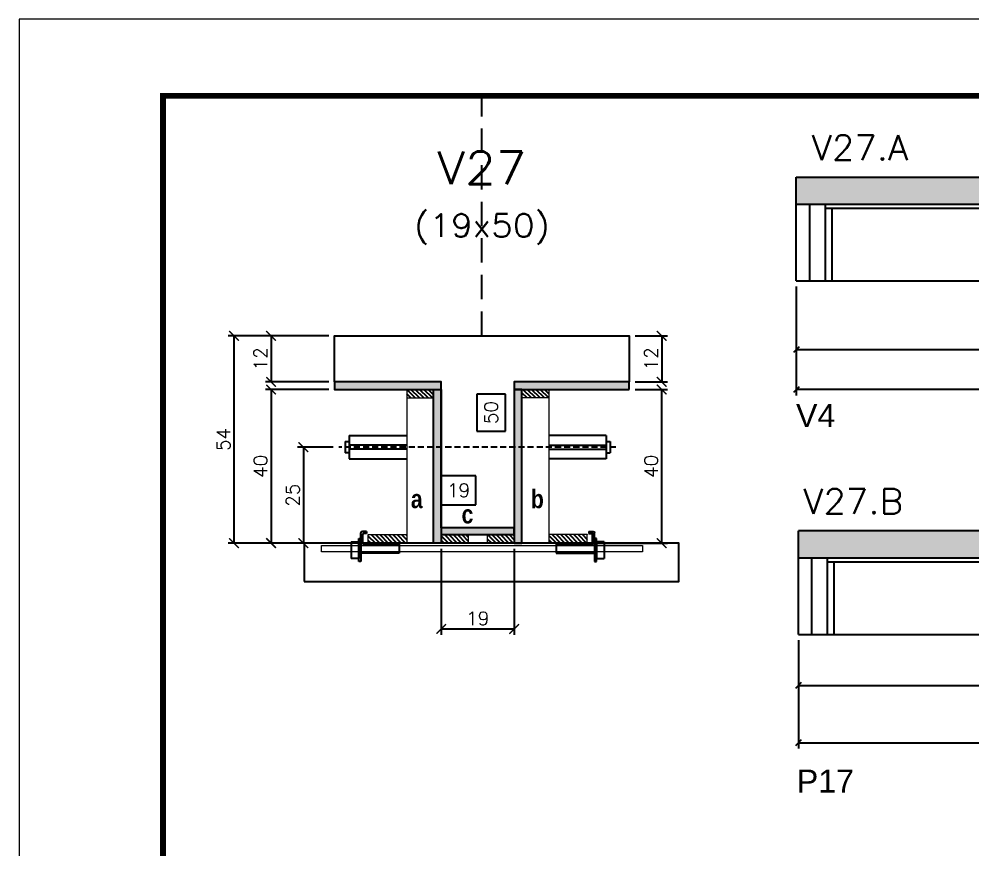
# Model space of a CAD drawing. Header units: millimetres. Extents: x 2921 to 9246, y 316 to 11751.
# Drawn here: x 2921.1 to 3418.1, y 4378.8 to 4811.6 of the extents above; entities that cross this region are included whole.
import ezdxf
from ezdxf.enums import TextEntityAlignment as Align

# ---------------------------------------------------------------- set-up
doc = ezdxf.new("R2010")
doc.units = ezdxf.units.MM
doc.linetypes.add('DASHED', pattern=[0.75, 0.5, -0.25])
doc.linetypes.add('HIDDEN', pattern=[9.525, 6.35, -3.175])
for name, color, linetype in [('1', 3, 'Continuous'), ('5', 5, 'Continuous'), ('barrote', 251, 'Continuous'), ('COTA', 241, 'Continuous'), ('Cota Seção (2x)', 4, 'Continuous'), ('detalhes', 4, 'Continuous'), ('Hachura', 253, 'Continuous'), ('Painéis', 200, 'Continuous'), ('presilha', 1, 'Continuous'), ('SARR_2.2x7', 40, 'Continuous'), ('SARR_3.5x7', 81, 'Continuous'), ('TENSOR', 3, 'Continuous'), ('Texto de Titulo', 7, 'Continuous'), ('Texto Qtd Sarr', 242, 'Continuous')]:
    doc.layers.add(name, color=color, linetype=linetype)
for name, color, linetype, lineweight in [('CONCRETO', 251, 'Continuous', 25), ('Folhas', 255, 'Continuous', 9), ('Madeira', 126, 'Continuous', 18), ('SARRAFO DE PRESSAO', 251, 'DASHED', 9), ('SCO-___-LAJ', 2, 'Continuous', 0), ('Texto Seção', 7, 'Continuous', 15)]:
    doc.layers.add(name, color=color, linetype=linetype, lineweight=lineweight)
doc.styles.add('COTA TECNICA', font='techl___.ttf', dxfattribs={"height": 10})
doc.styles.add('REGUA-120', font='ROMANS.shx', dxfattribs={"height": 15})
doc.styles.add('Romans', font='romans.shx')
doc.styles.get("Standard").update_dxf_attribs({"font": 'arial.ttf'})
doc.styles.add('TECNICA', font='techb___.ttf', dxfattribs={"height": 10})
doc.dimstyles.new('Cota Seção (2x)', dxfattribs={"dimtxt": 7, "dimasz": 5, "dimexe": 3, "dimexo": 3, "dimgap": 2, "dimtad": 3, "dimdec": 1, "dimlfac": 0.5, "dimzin": 12, "dimdsep": 46, "dimtxsty": 'Romans', "dimblk": 'ARCHTICK', "dimcen": 0, "dimclrd": 4, "dimclre": 4, "dimclrt": 1, "dimadec": 1, "dimazin": 3, "dimtfac": 1, "dimtdec": 1, "dimtmove": 0, "dimatfit": 3, "dimldrblk": 'OBLIQUE', "dimfxl": 1, "dimtolj": 1, "dimtzin": 12, "dimarcsym": 0})
doc.dimstyles.new('Cota Seção interna', dxfattribs={"dimtxt": 7, "dimasz": 6, "dimexe": 0.18, "dimexo": 2, "dimgap": -4, "dimtad": 3, "dimdec": 1, "dimlfac": 0.5, "dimzin": 12, "dimdsep": 46, "dimtxsty": 'Romans', "dimblk": 'ARCHTICK', "dimcen": 0.09, "dimse1": 1, "dimse2": 1, "dimsd1": 1, "dimsd2": 1, "dimclrd": 180, "dimclre": 5, "dimclrt": 1, "dimadec": 0, "dimazin": 3, "dimtfac": 1, "dimtdec": 1, "dimtofl": 0, "dimtmove": 0, "dimatfit": 3, "dimldrblk": 'ARCHTICK', "dimfxl": 1, "dimtolj": 1, "dimtzin": 0, "dimarcsym": 0})
doc.dimstyles.new('PAINEL', dxfattribs={"dimtxt": 10, "dimasz": 3, "dimexe": 3, "dimexo": 3, "dimgap": 3, "dimtad": 1, "dimdec": 1, "dimzin": 12, "dimdsep": 46, "dimtxsty": 'COTA TECNICA', "dimblk1": 'OBLIQUE', "dimblk2": 'OBLIQUE', "dimsah": 1, "dimcen": 0.9, "dimclrd": 4, "dimclre": 4, "dimclrt": 240, "dimadec": 1, "dimazin": 3, "dimtfac": 1, "dimtdec": 1, "dimtmove": 0, "dimatfit": 3, "dimfxl": 1, "dimtolj": 1, "dimtzin": 12, "dimarcsym": 0})
pattern_1 = [(315, (26097.7316, -3690.9941), (1.12253202, 1.12253202), [])]

# ---------------------------------------------------------------- blocks, each defined once
blk = doc.blocks.new('9999999999')
at = {"layer": 'Folhas'}
blk.add_lwpolyline([(98138.98, 34190.21), (99623.98, 34190.21), (99623.98, 35240.21), (98138.98, 35240.21)], close=True, dxfattribs=at)
at = {"layer": 'Folhas', "color": 30, "const_width": 3}
blk.add_lwpolyline([(98213.98, 34230.21), (99583.98, 34230.21), (99583.98, 35200.21), (98213.98, 35200.21)], close=True, dxfattribs=at)
blk = doc.blocks.new('_Oblique')
at = {"layer": '1', "color": 0, "lineweight": -2}
blk.add_line((-0.5, -0.5), (0.5, 0.5), dxfattribs=at)
blk = doc.blocks.new('*D223')
at = {"layer": 'COTA', "color": 4, "linetype": 'ByBlock', "lineweight": -2, "transparency": 16777216}
for p, q in [((3326.1, 4672.3), (3326.1, 4636.46)), ((3570.1, 4672.3), (3570.1, 4636.46)), ((3326.1, 4639.46), (3570.1, 4639.46))]:
    blk.add_line(p, q, dxfattribs=at)
at = {"layer": 'Defpoints', "color": 0, "linetype": 'ByBlock', "transparency": 16777216}
for p in [(3326.1, 4675.3), (3570.1, 4675.3), (3570.1, 4639.46)]:
    blk.add_point(p, dxfattribs=at)
at = {"layer": 'COTA', "color": 4, "linetype": 'ByBlock', "lineweight": -2, "transparency": 16777216, "xscale": 3, "yscale": 3, "zscale": 3, "rotation": 180}
blk.add_blockref('_Oblique', (3326.1, 4639.46), dxfattribs=at)
at = {"layer": 'COTA', "color": 4, "linetype": 'ByBlock', "lineweight": -2, "transparency": 16777216, "xscale": 3, "yscale": 3, "zscale": 3}
blk.add_blockref('_Oblique', (3570.1, 4639.46), dxfattribs=at)
at = {"layer": 'COTA', "color": 240, "linetype": 'ByBlock', "transparency": 16777216, "insert": (3448.1, 4647.53), "char_height": 10, "width": 165.5951, "attachment_point": 5, "style": 'COTA TECNICA'}
blk.add_mtext('\\A1;244 ', dxfattribs=at)
blk = doc.blocks.new('*D225')
at = {"layer": 'Defpoints', "color": 0, "transparency": 16777216}
for p in [(3694.1, 4675.3), (3326.1, 4646.34), (3326.1, 4618.61)]:
    blk.add_point(p, dxfattribs=at)
at = {"layer": 'Painéis', "color": 4, "lineweight": -2, "transparency": 16777216}
for p, q in [((3694.1, 4672.3), (3694.1, 4615.61)), ((3326.1, 4643.34), (3326.1, 4615.61)), ((3694.1, 4618.61), (3326.1, 4618.61))]:
    blk.add_line(p, q, dxfattribs=at)
at = {"layer": 'Painéis', "color": 4, "lineweight": -2, "transparency": 16777216, "xscale": 3, "yscale": 3, "zscale": 3, "rotation": 180}
blk.add_blockref('_Oblique', (3326.1, 4618.61), dxfattribs=at)
at = {"layer": 'Painéis', "color": 4, "lineweight": -2, "transparency": 16777216, "xscale": 3, "yscale": 3, "zscale": 3}
blk.add_blockref('_Oblique', (3694.1, 4618.61), dxfattribs=at)
at = {"layer": 'Painéis', "color": 240, "lineweight": 5, "transparency": 16777216, "insert": (3510.1, 4626.85), "char_height": 10, "attachment_point": 5, "style": 'COTA TECNICA'}
blk.add_mtext('\\A1;368', dxfattribs=at)
blk = doc.blocks.new('titulo1')
at = {"layer": 'Defpoints', "color": 252, "linetype": 'HIDDEN', "ltscale": 2}
blk.add_line((0, 0), (0, 125), dxfattribs=at)
at = {"layer": 'Defpoints', "style": 'Romans', "oblique": 15}
blk.add_attdef('FOLHA', text='', height=10, dxfattribs=at).set_placement((0, 15.58), align=Align.MIDDLE_CENTER)
at = {"layer": 'Texto Qtd Sarr', "color": 3, "style": 'Romans', "oblique": 15}
for tag, height, p in [('TITULO', 17, (0, 71.45)), ('SEÇÃO', 12, (0, 41.55))]:
    blk.add_attdef(tag, text='', height=height, dxfattribs=at).set_placement(p, align=Align.MIDDLE_CENTER)
blk = doc.blocks.new('_ArchTick')
at = {"color": 0, "linetype": 'ByBlock', "const_width": 0.15}
blk.add_lwpolyline([(-0.5, -0.5), (0.5, 0.5)], dxfattribs=at)
blk = doc.blocks.new('*D236')
at = {"layer": 'COTA', "color": 4, "lineweight": -2, "transparency": 16777216}
for p, q in [((3242.11, 4646.65), (3258.98, 4646.65)), ((3255.98, 4646.65), (3255.98, 4622.65)), ((3242.11, 4622.65), (3258.98, 4622.65))]:
    blk.add_line(p, q, dxfattribs=at)
at = {"layer": 'Defpoints', "color": 0, "transparency": 16777216}
for p in [(3239.11, 4646.65), (3239.11, 4622.65), (3255.98, 4622.65)]:
    blk.add_point(p, dxfattribs=at)
at = {"layer": 'COTA', "color": 4, "lineweight": -2, "transparency": 16777216, "xscale": 5, "yscale": 5, "zscale": 5}
for p, rotation in [((3255.98, 4646.65), 90), ((3255.98, 4622.65), 270)]:
    blk.add_blockref('_ArchTick', p, dxfattribs=dict(at, rotation=rotation))
at = {"layer": 'COTA', "color": 1, "transparency": 16777216, "insert": (3250.48, 4634.65), "char_height": 7, "attachment_point": 5, "rotation": 90, "style": 'Romans'}
blk.add_mtext('\\A1;12', dxfattribs=at)
blk = doc.blocks.new('*D237')
at = {"layer": 'COTA', "color": 4, "lineweight": -2, "transparency": 16777216}
for p, q in [((3082.51, 4646.65), (3030.13, 4646.65)), ((3033.13, 4538.65), (3033.13, 4646.65)), ((3104.51, 4538.65), (3030.13, 4538.65))]:
    blk.add_line(p, q, dxfattribs=at)
at = {"layer": 'Defpoints', "color": 0, "transparency": 16777216}
for p in [(3033.13, 4646.65), (3085.51, 4646.65), (3107.51, 4538.65)]:
    blk.add_point(p, dxfattribs=at)
at = {"layer": 'COTA', "color": 4, "lineweight": -2, "transparency": 16777216, "xscale": 5, "yscale": 5, "zscale": 5}
for p, rotation in [((3033.13, 4646.65), 90), ((3033.13, 4538.65), 270)]:
    blk.add_blockref('_ArchTick', p, dxfattribs=dict(at, rotation=rotation))
at = {"layer": 'COTA', "color": 1, "transparency": 16777216, "insert": (3027.63, 4592.65), "char_height": 7, "attachment_point": 5, "rotation": 90, "style": 'Romans'}
blk.add_mtext('\\A1;54', dxfattribs=at)
blk = doc.blocks.new('*D238')
at = {"layer": 'COTA', "color": 4, "lineweight": -2, "transparency": 16777216}
for p, q in [((3242.11, 4618.65), (3258.98, 4618.65)), ((3255.98, 4538.65), (3255.98, 4618.65)), ((3215.71, 4538.65), (3258.98, 4538.65))]:
    blk.add_line(p, q, dxfattribs=at)
at = {"layer": 'Defpoints', "color": 0, "transparency": 16777216}
for p in [(3239.11, 4618.65), (3255.98, 4618.65), (3212.71, 4538.65)]:
    blk.add_point(p, dxfattribs=at)
at = {"layer": 'COTA', "color": 4, "lineweight": -2, "transparency": 16777216, "xscale": 5, "yscale": 5, "zscale": 5}
for p, rotation in [((3255.98, 4618.65), 90), ((3255.98, 4538.65), 270)]:
    blk.add_blockref('_ArchTick', p, dxfattribs=dict(at, rotation=rotation))
at = {"layer": 'COTA', "color": 1, "transparency": 16777216, "insert": (3250.48, 4578.65), "char_height": 7, "attachment_point": 5, "rotation": 90, "style": 'Romans'}
blk.add_mtext('\\A1;40', dxfattribs=at)
blk = doc.blocks.new('*D239')
at = {"layer": 'Cota Seção (2x)', "color": 180, "lineweight": -2, "transparency": 16777216}
for p, q in [((3174.61, 4616.32), (3159.61, 4616.32)), ((3159.61, 4616.32), (3159.61, 4596.98)), ((3174.61, 4596.98), (3174.61, 4616.32)), ((3159.61, 4596.98), (3174.61, 4596.98))]:
    blk.add_line(p, q, dxfattribs=at)
at = {"layer": 'Defpoints', "color": 0, "transparency": 16777216}
for p in [(3178.61, 4646.65), (3190.11, 4646.65), (3190.11, 4546.65)]:
    blk.add_point(p, dxfattribs=at)
at = {"layer": 'Cota Seção (2x)', "color": 1, "transparency": 16777216, "insert": (3167.11, 4606.65), "char_height": 7, "attachment_point": 5, "rotation": 90, "style": 'Romans'}
blk.add_mtext('\\A1;50', dxfattribs=at)
blk = doc.blocks.new('*D240')
at = {"layer": 'COTA', "color": 4, "lineweight": -2, "transparency": 16777216}
for p, q in [((3082.51, 4646.65), (3049.45, 4646.65)), ((3052.45, 4646.65), (3052.45, 4622.65)), ((3082.51, 4622.65), (3049.45, 4622.65))]:
    blk.add_line(p, q, dxfattribs=at)
at = {"layer": 'Defpoints', "color": 0, "transparency": 16777216}
for p in [(3085.51, 4646.65), (3052.45, 4622.65), (3085.51, 4622.65)]:
    blk.add_point(p, dxfattribs=at)
at = {"layer": 'COTA', "color": 4, "lineweight": -2, "transparency": 16777216, "xscale": 5, "yscale": 5, "zscale": 5}
for p, rotation in [((3052.45, 4646.65), 90), ((3052.45, 4622.65), 270)]:
    blk.add_blockref('_ArchTick', p, dxfattribs=dict(at, rotation=rotation))
at = {"layer": 'COTA', "color": 1, "transparency": 16777216, "insert": (3046.95, 4634.65), "char_height": 7, "attachment_point": 5, "rotation": 90, "style": 'Romans'}
blk.add_mtext('\\A1;12', dxfattribs=at)
blk = doc.blocks.new('*D241')
at = {"layer": 'COTA', "color": 4, "lineweight": -2, "transparency": 16777216}
for p, q in [((3082.51, 4618.65), (3049.45, 4618.65)), ((3052.45, 4618.65), (3052.45, 4538.65)), ((3104.51, 4538.65), (3049.45, 4538.65))]:
    blk.add_line(p, q, dxfattribs=at)
at = {"layer": 'Defpoints', "color": 0, "transparency": 16777216}
for p in [(3085.51, 4618.65), (3052.45, 4538.65), (3107.51, 4538.65)]:
    blk.add_point(p, dxfattribs=at)
at = {"layer": 'COTA', "color": 4, "lineweight": -2, "transparency": 16777216, "xscale": 5, "yscale": 5, "zscale": 5}
for p, rotation in [((3052.45, 4618.65), 90), ((3052.45, 4538.65), 270)]:
    blk.add_blockref('_ArchTick', p, dxfattribs=dict(at, rotation=rotation))
at = {"layer": 'COTA', "color": 1, "transparency": 16777216, "insert": (3046.95, 4578.65), "char_height": 7, "attachment_point": 5, "rotation": 90, "style": 'Romans'}
blk.add_mtext('\\A1;40', dxfattribs=at)
blk = doc.blocks.new('PRESILHA METÁLICA 1')
at = {"layer": 'presilha'}
for p, q in [((6, 15.5), (7.5, 15.5)), ((6, -2.5), (6, 15.5)), ((7.5, 10.64), (7.5, 19.86)), ((7.5, 15.5), (7.5, -2.5)), ((12, 21), (8.64, 21)), ((9, 11.57), (9, 18.93)), ((12, 19.5), (9.57, 19.5)), ((12, 21), (12, 19.5)), ((0, 13), (6, 13)), ((0, 13), (0, 0)), ((6, 13), (6, 0)), ((37.5, 11), (9.57, 11)), ((37.5, 11), (37.5, 4.1)), ((6, 0), (0, 0)), ((37.5, 4.1), (7.5, 4.1)), ((7.5, -2.5), (6, -2.5))]:
    blk.add_line(p, q, dxfattribs=at)
for centre, radius, start, end in [((8.64, 19.86), 1.14, 90, 180), ((9.57, 18.93), 0.57, 90, 180), ((9.57, 11.57), 0.57, 180, 270)]:
    blk.add_arc(centre, radius, start, end, dxfattribs=at)
blk = doc.blocks.new('*D242')
at = {"layer": 'COTA', "color": 4, "lineweight": -2, "transparency": 16777216}
for p, q in [((3141.11, 4535.65), (3141.11, 4490.92)), ((3179.11, 4535.65), (3179.11, 4490.92)), ((3141.11, 4493.92), (3179.11, 4493.92))]:
    blk.add_line(p, q, dxfattribs=at)
at = {"layer": 'Defpoints', "color": 0, "transparency": 16777216}
for p in [(3141.11, 4538.65), (3179.11, 4538.65), (3179.11, 4493.92)]:
    blk.add_point(p, dxfattribs=at)
at = {"layer": 'COTA', "color": 4, "lineweight": -2, "transparency": 16777216, "xscale": 5, "yscale": 5, "zscale": 5, "rotation": 180}
blk.add_blockref('_ArchTick', (3141.11, 4493.92), dxfattribs=at)
at = {"layer": 'COTA', "color": 4, "lineweight": -2, "transparency": 16777216, "xscale": 5, "yscale": 5, "zscale": 5}
blk.add_blockref('_ArchTick', (3179.11, 4493.92), dxfattribs=at)
at = {"layer": 'COTA', "color": 1, "transparency": 16777216, "insert": (3160.11, 4499.42), "char_height": 7, "attachment_point": 5, "style": 'Romans'}
blk.add_mtext('\\A1;19', dxfattribs=at)
blk = doc.blocks.new('*D934')
at = {"layer": 'COTA', "color": 4, "lineweight": -2, "transparency": 16777216}
for p, q in [((3084.81, 4588.62), (3066.25, 4588.62)), ((3069.25, 4588.62), (3069.25, 4538.65)), ((3084.81, 4538.65), (3066.25, 4538.65))]:
    blk.add_line(p, q, dxfattribs=at)
at = {"layer": 'Defpoints', "color": 0, "transparency": 16777216}
for p in [(3087.81, 4588.62), (3069.25, 4538.65), (3087.81, 4538.65)]:
    blk.add_point(p, dxfattribs=at)
at = {"layer": 'COTA', "color": 4, "lineweight": -2, "transparency": 16777216, "xscale": 5, "yscale": 5, "zscale": 5}
for p, rotation in [((3069.25, 4588.62), 90), ((3069.25, 4538.65), 270)]:
    blk.add_blockref('_ArchTick', p, dxfattribs=dict(at, rotation=rotation))
at = {"layer": 'COTA', "color": 1, "transparency": 16777216, "insert": (3063.75, 4563.63), "char_height": 7, "attachment_point": 5, "rotation": 90, "style": 'Romans'}
blk.add_mtext('\\A1;25', dxfattribs=at)
blk = doc.blocks.new('*D243')
at = {"layer": 'Cota Seção (2x)', "color": 180, "lineweight": -2, "transparency": 16777216}
for p, q in [((3159.11, 4573.65), (3141.11, 4573.65)), ((3141.11, 4573.65), (3141.11, 4558.65)), ((3159.11, 4558.65), (3159.11, 4573.65)), ((3141.11, 4558.65), (3159.11, 4558.65))]:
    blk.add_line(p, q, dxfattribs=at)
at = {"layer": 'Defpoints', "color": 0, "transparency": 16777216}
for p in [(3179.11, 4554.65), (3141.11, 4538.65), (3179.11, 4538.65)]:
    blk.add_point(p, dxfattribs=at)
at = {"layer": 'Cota Seção (2x)', "color": 1, "transparency": 16777216, "insert": (3150.11, 4566.15), "char_height": 7, "attachment_point": 5, "style": 'Romans'}
blk.add_mtext('\\A1;19', dxfattribs=at)
blk = doc.blocks.new('*D251')
at = {"layer": 'COTA', "color": 4, "linetype": 'ByBlock', "lineweight": -2, "transparency": 16777216}
for p, q in [((3327.21, 4488.02), (3327.21, 4461.48)), ((3571.21, 4488.02), (3571.21, 4461.48)), ((3327.21, 4464.48), (3571.21, 4464.48))]:
    blk.add_line(p, q, dxfattribs=at)
at = {"layer": 'Defpoints', "color": 0, "linetype": 'ByBlock', "transparency": 16777216}
for p in [(3327.21, 4491.02), (3571.21, 4491.02), (3571.21, 4464.48)]:
    blk.add_point(p, dxfattribs=at)
at = {"layer": 'COTA', "color": 4, "linetype": 'ByBlock', "lineweight": -2, "transparency": 16777216, "xscale": 3, "yscale": 3, "zscale": 3, "rotation": 180}
blk.add_blockref('_Oblique', (3327.21, 4464.48), dxfattribs=at)
at = {"layer": 'COTA', "color": 4, "linetype": 'ByBlock', "lineweight": -2, "transparency": 16777216, "xscale": 3, "yscale": 3, "zscale": 3}
blk.add_blockref('_Oblique', (3571.21, 4464.48), dxfattribs=at)
at = {"layer": 'COTA', "color": 240, "linetype": 'ByBlock', "transparency": 16777216, "insert": (3449.21, 4472.56), "char_height": 10, "attachment_point": 5, "style": 'COTA TECNICA'}
blk.add_mtext('\\A1;244', dxfattribs=at)
blk = doc.blocks.new('*D936')
at = {"layer": 'COTA', "color": 4, "linetype": 'ByBlock', "lineweight": -2, "transparency": 16777216}
for p, q in [((3327.21, 4488.02), (3327.21, 4431.6)), ((3865.21, 4488.02), (3865.21, 4431.6)), ((3327.21, 4434.6), (3865.21, 4434.6))]:
    blk.add_line(p, q, dxfattribs=at)
at = {"layer": 'Defpoints', "color": 0, "linetype": 'ByBlock', "transparency": 16777216}
for p in [(3327.21, 4491.02), (3865.21, 4491.02), (3865.21, 4434.6)]:
    blk.add_point(p, dxfattribs=at)
at = {"layer": 'COTA', "color": 4, "linetype": 'ByBlock', "lineweight": -2, "transparency": 16777216, "xscale": 3, "yscale": 3, "zscale": 3, "rotation": 180}
blk.add_blockref('_Oblique', (3327.21, 4434.6), dxfattribs=at)
at = {"layer": 'COTA', "color": 4, "linetype": 'ByBlock', "lineweight": -2, "transparency": 16777216, "xscale": 3, "yscale": 3, "zscale": 3}
blk.add_blockref('_Oblique', (3865.21, 4434.6), dxfattribs=at)
at = {"layer": 'COTA', "color": 240, "linetype": 'ByBlock', "transparency": 16777216, "insert": (3596.21, 4442.84), "char_height": 10, "attachment_point": 5, "style": 'COTA TECNICA'}
blk.add_mtext('\\A1;538', dxfattribs=at)

msp = doc.modelspace()

# ---------------------------------------------------------------- hatches: boundary and pattern name
at = {"layer": 'COTA', "linetype": 'ByBlock'}
h = msp.add_hatch(dxfattribs=at)
h.set_pattern_fill('AR-CONC', color=256, scale=0.03)
h.set_pattern_definition([(50, (1713.3845, -11826.5248), (5.4655401, -0.4781726), [0.5715, -6.2865]), (355, (1713.3845, -11826.525), (-1.0573026, 5.7317054), [0.4572, -5.0292175]), (100.451445, (1713.84, -11826.5646), (4.4082374, 5.2535326), [0.4857003, -5.3427073]), (46.1842, (1713.3845, -11825.001), (8.1323712, -1.2612698), [0.85725, -9.42975]), (96.63556, (1714.062, -11825.106), (7.122124, 7.4227837), [0.7285507, -8.0140682]), (351.18415, (1713.3845, -11825.001), (7.122124, 7.4227837), [0.685799, -7.543792]), (21, (1714.1465, -11825.3818), (4.5484317, -3.067956), [0.5715, -6.2865]), (326, (1714.1465, -11825.382), (1.8540609, 5.525639), [0.4572, -5.0292]), (71.451445, (1714.5256, -11825.6374), (6.4024926, 2.457683), [0.4857003, -5.3426981]), (37.5, (1713.3845, -11826.5248), (0.0926581, 2.53665117), [0, -4.96824, 0, -5.1054, 0, -5.04825]), (7.5, (1713.3845, -11826.5248), (2.00458988, 3.00541724), [0, -2.91084, 0, -4.85394, 0, -1.92405]), (327.5, (1711.6853, -11826.5248), (4.06771786, -0.17186232), [0, -1.905, 0, -5.9436, 0, -7.8867]), (317.5, (1710.9233, -11826.5248), (4.44387544, 0.7627947), [0, -2.4765, 0, -3.94716, 0, -5.6007])])
h.paths.add_polyline_path([(3694.1, 4729.3), (3694.1, 4715.3), (3326.1, 4715.3), (3326.1, 4729.3)])
h = msp.add_hatch(dxfattribs=at)
h.set_pattern_fill('AR-CONC', color=256, scale=0.03)
h.set_pattern_definition([(50, (-128382.25, -29352.9316), (5.46554007, -0.47817257), [0.5715, -6.2865]), (355, (-128382.25, -29352.9316), (-1.05730264, 5.73170536), [0.4572, -5.02921753]), (100.4514447, (-128381.795, -29352.9714), (4.40823741, 5.25353256), [0.48570026, -5.34270734]), (46.1842, (-128382.25, -29351.4076), (8.13237123, -1.26126984), [0.85725, -9.42975]), (96.6355576, (-128381.5725, -29351.513), (7.122124, 7.42278374), [0.7285507, -8.01406824]), (351.184151, (-128382.25, -29351.408), (7.122124, 7.42278374), [0.685799, -7.54379196]), (21, (-128381.488, -29351.7886), (4.54843174, -3.06795595), [0.5715, -6.2865]), (326, (-128381.488, -29351.7886), (1.85406085, 5.52563898), [0.4572, -5.0292]), (71.451445, (-128381.109, -29352.044), (6.40249258, 2.45768307), [0.48570026, -5.34269813]), (37.5, (-128382.2502, -29352.9316), (0.092658098, 2.536651166), [0, -4.96824, 0, -5.1054, 0, -5.04825]), (7.5, (-128382.2502, -29352.9316), (2.004589875, 3.005417245), [0, -2.91084, 0, -4.85394, 0, -1.92405]), (327.5, (-128383.9495, -29352.9316), (4.067717855, -0.17186232), [0, -1.905, 0, -5.9436, 0, -7.8867]), (317.5, (-128384.7115, -29352.9316), (4.44387544, 0.76279473), [0, -2.4765, 0, -3.94716, 0, -5.6007])])
h.paths.add_polyline_path([(3327.21, 4545.02), (3327.21, 4531.02), (3865.21, 4531.02), (3865.21, 4545.02)])
at = {"layer": 'Hachura'}
h = msp.add_hatch(color=256, dxfattribs=at)
h.dxf.hatch_style = 1
h.paths.add_polyline_path([(3141.11, 4618.65), (3141.11, 4622.65), (3085.51, 4622.65), (3085.51, 4618.65)])
h = msp.add_hatch(color=256, dxfattribs=at)
h.dxf.hatch_style = 1
h.paths.add_polyline_path([(3141.11, 4622.65), (3137.11, 4622.65), (3137.11, 4538.65), (3141.11, 4538.65)])
h = msp.add_hatch(color=256, dxfattribs=at)
h.dxf.hatch_style = 1
h.paths.add_polyline_path([(3183.11, 4622.65), (3179.11, 4622.65), (3179.11, 4538.65), (3183.11, 4538.65)])
h = msp.add_hatch(color=256, dxfattribs=at)
h.dxf.hatch_style = 1
h.paths.add_polyline_path([(3239.11, 4618.65), (3239.11, 4622.65), (3179.11, 4622.65), (3179.11, 4618.65)])
h = msp.add_hatch(dxfattribs=at)
h.set_pattern_fill('ANSI31', color=256, scale=0.5, angle=270, style=0)
h.set_pattern_definition([(315, (26097.7316, -3688.9941), (1.12253202, 1.12253202), [])])
h.paths.add_polyline_path([(3137.11, 4614.25), (3137.11, 4618.65), (3123.11, 4618.65), (3123.11, 4614.25)])
h = msp.add_hatch(dxfattribs=at)
h.set_pattern_fill('ANSI31', color=256, scale=0.5, angle=270, style=0)
h.set_pattern_definition([(315, (26097.7316, -3688.9941), (1.12253202, 1.12253202), [])])
h.paths.add_polyline_path([(3183.11, 4614.25), (3183.11, 4618.65), (3197.11, 4618.65), (3197.11, 4614.25)])
h = msp.add_hatch(dxfattribs=at)
h.set_pattern_fill('ANSI31', color=256, scale=0.5, angle=270, style=0)
h.set_pattern_definition([(315, (26097.7316, -3690.9941), (1.12253202, 1.12253202), [])])
h.paths.add_polyline_path([(3103.11, 4538.65), (3103.11, 4543.05), (3123.11, 4543.05), (3123.11, 4538.65)])
h = msp.add_hatch(color=256, dxfattribs=at)
h.dxf.hatch_style = 1
h.paths.add_polyline_path([(3179.11, 4543.05), (3179.11, 4546.65), (3141.11, 4546.65), (3141.11, 4543.05)])
h = msp.add_hatch(dxfattribs=at)
h.set_pattern_fill('ANSI31', color=256, scale=0.5, angle=270, style=0)
h.set_pattern_definition(pattern_1)
h.paths.add_polyline_path([(3141.11, 4538.65), (3141.11, 4543.05), (3155.11, 4543.05), (3155.11, 4538.65)])
h = msp.add_hatch(dxfattribs=at)
h.set_pattern_fill('ANSI31', color=256, scale=0.5, angle=270, style=0)
h.set_pattern_definition(pattern_1)
h.paths.add_polyline_path([(3179.11, 4538.65), (3179.11, 4543.05), (3165.11, 4543.05), (3165.11, 4538.65)])
h = msp.add_hatch(dxfattribs=at)
h.set_pattern_fill('ANSI31', color=256, scale=0.5, angle=270, style=0)
h.set_pattern_definition(pattern_1)
h.paths.add_polyline_path([(3217.11, 4538.65), (3217.11, 4543.05), (3197.11, 4543.05), (3197.11, 4538.65)])

# ---------------------------------------------------------------- linework, layer by layer
at = {"ltscale": 3}
for p, q in [((3093.11, 4594.62), (3093.11, 4582.62)), ((3093.11, 4594.62), (3123.11, 4594.62)), ((3227.11, 4594.62), (3197.11, 4594.62)), ((3227.11, 4594.62), (3227.11, 4582.62)), ((3091.11, 4591.62), (3091.11, 4585.62)), ((3091.11, 4591.62), (3093.11, 4591.62)), ((3123.11, 4589.62), (3093.11, 4589.62)), ((3123.11, 4587.62), (3093.11, 4587.62)), ((3197.11, 4589.62), (3227.11, 4589.62)), ((3197.11, 4587.62), (3227.11, 4587.62)), ((3227.11, 4591.62), (3229.11, 4591.62)), ((3229.11, 4591.62), (3229.11, 4585.62)), ((3093.11, 4585.62), (3091.11, 4585.62)), ((3093.11, 4582.62), (3123.11, 4582.62)), ((3227.11, 4582.62), (3197.11, 4582.62)), ((3227.11, 4585.62), (3229.11, 4585.62))]:
    msp.add_line(p, q, dxfattribs=at)
at = {"layer": 'barrote'}
msp.add_lwpolyline([(3069.66, 4518.65), (3264.84, 4518.65), (3264.84, 4538.65), (3069.66, 4538.65)], close=True, dxfattribs=at)
at = {"layer": 'CONCRETO'}
msp.add_lwpolyline([(3085.51, 4622.65), (3085.51, 4646.65), (3239.11, 4646.65), (3239.11, 4622.65), (3179.11, 4622.65), (3179.11, 4546.65), (3141.11, 4546.65), (3141.11, 4622.65)], close=True, dxfattribs=at)
at = {"layer": 'COTA', "linetype": 'ByBlock'}
for p, q in [((3326.1, 4729.3), (3694.1, 4729.3)), ((3326.1, 4715.3), (3326.1, 4729.3)), ((3865.21, 4545.02), (3327.21, 4545.02)), ((3327.21, 4531.02), (3327.21, 4545.02))]:
    msp.add_line(p, q, dxfattribs=at)
at = {"layer": 'Madeira'}
for points in [[(3137.11, 4614.25), (3137.11, 4618.65), (3123.11, 4618.65), (3123.11, 4614.25)], [(3137.11, 4618.65), (3123.11, 4618.65), (3123.11, 4538.65), (3137.11, 4538.65)], [(3183.11, 4614.25), (3183.11, 4618.65), (3197.11, 4618.65), (3197.11, 4614.25)], [(3183.11, 4618.65), (3197.11, 4618.65), (3197.11, 4538.65), (3183.11, 4538.65)], [(3103.11, 4538.65), (3103.11, 4543.05), (3123.11, 4543.05), (3123.11, 4538.65)], [(3141.11, 4538.65), (3141.11, 4543.05), (3155.11, 4543.05), (3155.11, 4538.65)], [(3179.11, 4538.65), (3179.11, 4543.05), (3165.11, 4543.05), (3165.11, 4538.65)], [(3217.11, 4538.65), (3217.11, 4543.05), (3197.11, 4543.05), (3197.11, 4538.65)]]:
    msp.add_lwpolyline(points, close=True, dxfattribs=at)
at = {"layer": 'Painéis', "linetype": 'ByBlock'}
for p, q in [((3326.1, 4715.3), (3694.1, 4715.3)), ((3326.1, 4675.3), (3326.1, 4715.3)), ((3326.1, 4675.3), (3694.1, 4675.3)), ((3327.21, 4531.02), (3865.21, 4531.02)), ((3327.21, 4491.02), (3327.21, 4531.02)), ((3327.21, 4491.02), (3865.21, 4491.02))]:
    msp.add_line(p, q, dxfattribs=at)
at = {"layer": 'Painéis'}
for points in [[(3141.11, 4618.65), (3141.11, 4622.65), (3085.51, 4622.65), (3085.51, 4618.65)], [(3239.11, 4618.65), (3239.11, 4622.65), (3179.11, 4622.65), (3179.11, 4618.65)], [(3137.11, 4618.65), (3141.11, 4618.65), (3141.11, 4538.65), (3137.11, 4538.65)], [(3183.11, 4618.65), (3179.11, 4618.65), (3179.11, 4538.65), (3183.11, 4538.65)], [(3179.11, 4543.05), (3179.11, 4546.65), (3141.11, 4546.65), (3141.11, 4543.05)]]:
    msp.add_lwpolyline(points, close=True, dxfattribs=at)
at = {"layer": 'SARR_2.2x7', "linetype": 'Continuous'}
for p, q in [((3333.1, 4675.3), (3333.1, 4715.3)), ((3341.1, 4713.1), (3549.1, 4713.1)), ((3334.21, 4491.02), (3334.21, 4531.02)), ((3342.21, 4528.82), (3571.21, 4528.82))]:
    msp.add_line(p, q, dxfattribs=at)
at = {"layer": 'SARR_3.5x7'}
for p, q in [((3341.1, 4715.3), (3341.1, 4675.3)), ((3344.6, 4713.1), (3344.6, 4675.3)), ((3341.1, 4675.3), (3344.6, 4675.3)), ((3342.21, 4531.02), (3342.21, 4491.02)), ((3345.71, 4528.82), (3345.71, 4491.02)), ((3342.21, 4491.02), (3345.71, 4491.02))]:
    msp.add_line(p, q, dxfattribs=at)
at = {"layer": 'SCO-___-LAJ', "color": 1}
msp.add_lwpolyline([(3078.66, 4537.32), (3245.96, 4537.32), (3245.96, 4534.12), (3078.66, 4534.12)], close=True, dxfattribs=at)
at = {"layer": 'TENSOR', "linetype": 'HIDDEN', "ltscale": 0.5}
msp.add_line((3232.11, 4588.62), (3087.81, 4588.62), dxfattribs=at)

# ---------------------------------------------------------------- block references
at = {"layer": 'presilha', "yscale": 0.6666666666666666, "zscale": 0.6666666666666666}
for p, xscale in [((3094.24, 4530.68), 0.6666666666666666), ((3225.98, 4530.68), -0.6666666666666666)]:
    msp.add_blockref('PRESILHA METÁLICA 1', p, dxfattribs=dict(at, xscale=xscale))
at = {"layer": 'SARRAFO DE PRESSAO', "color": 6, "linetype": 'ByBlock'}
msp.add_blockref('9999999999', (-95217.85, -30428.56), dxfattribs=at)
at = {"layer": 'Texto Seção'}
ref = msp.add_blockref('titulo1', (3162.31, 4646.65), dxfattribs=at)
ref.add_attrib('TITULO', 'V27', dxfattribs={"layer": 'Texto de Titulo', "color": 7, "height": 17, "style": 'Romans', "width": 1.1}).set_placement((3162.31, 4734.15), align=Align.MIDDLE_CENTER)
ref.add_attrib('SEÇÃO', '(19x50)', dxfattribs={"layer": 'Texto de Titulo', "color": 7, "height": 12, "style": 'Romans', "width": 1.1}).set_placement((3162.31, 4704.15), align=Align.MIDDLE_CENTER)

# ---------------------------------------------------------------- texts
at = {"layer": '5', "linetype": 'Continuous'}
for s, p in [('V4', (3325.95, 4599.11)), ('P17', (3326.37, 4408.64))]:
    msp.add_text(s, height=12, rotation=360, dxfattribs=at).set_placement(p)
at = {"layer": 'detalhes', "style": 'TECNICA'}
for s, p in [('a', (3125.28, 4556.85)), ('b', (3187.83, 4556.84)), ('c', (3151.71, 4548.89))]:
    msp.add_text(s, height=9.6, dxfattribs=at).set_placement(p)
at = {"layer": 'Texto Seção', "style": 'REGUA-120', "width": 1.05}
for s, p in [('V27.A', (3334.11, 4738.19)), ('V27.B', (3329.73, 4553.9))]:
    msp.add_text(s, height=13, dxfattribs=at).set_placement(p)

# ---------------------------------------------------------------- dimensions: what is measured, and where the dimension line sits
at = {"layer": 'COTA', "linetype": 'ByBlock'}
dim = msp.add_linear_dim(base=(3570.1, 4639.46), p1=(3326.1, 4675.3), p2=(3570.1, 4675.3), text='<> ', dimstyle='PAINEL', dxfattribs=at)
dim.commit()
dim.dimension.update_dxf_attribs({"geometry": '*D223', "text_midpoint": (3448.1, 4639.46), "dimtype": 160})
at = {"layer": 'COTA'}
for base, p1, p2, picture, middle in [((3033.13, 4646.65), (3107.51, 4538.65), (3085.51, 4646.65), '*D237', (3027.63, 4592.65)), ((3052.45, 4622.65), (3085.51, 4646.65), (3085.51, 4622.65), '*D240', (3046.95, 4634.65)), ((3255.98, 4622.65), (3239.11, 4646.65), (3239.11, 4622.65), '*D236', (3250.48, 4634.65)), ((3052.45, 4538.65), (3085.51, 4618.65), (3107.51, 4538.65), '*D241', (3046.95, 4578.65)), ((3255.98, 4618.65), (3212.71, 4538.65), (3239.11, 4618.65), '*D238', (3250.48, 4578.65)), ((3069.25, 4538.65), (3087.81, 4588.62), (3087.81, 4538.65), '*D934', (3063.75, 4563.63))]:
    dim = msp.add_linear_dim(base=base, p1=p1, p2=p2, angle=90, dimstyle='Cota Seção (2x)', dxfattribs=at)
    dim.commit()
    dim.dimension.update_dxf_attribs({"geometry": picture, "text_midpoint": middle})
dim = msp.add_linear_dim(base=(3179.11, 4493.92), p1=(3141.11, 4538.65), p2=(3179.11, 4538.65), dimstyle='Cota Seção (2x)', dxfattribs=at)
dim.commit()
dim.dimension.update_dxf_attribs({"geometry": '*D242', "text_midpoint": (3160.11, 4499.42)})
at = {"layer": 'COTA', "linetype": 'ByBlock'}
for base, p2, picture, middle in [((3571.21, 4464.48), (3571.21, 4491.02), '*D251', (3449.21, 4472.56)), ((3865.21, 4434.6), (3865.21, 4491.02), '*D936', (3596.21, 4442.84))]:
    dim = msp.add_linear_dim(base=base, p1=(3327.21, 4491.02), p2=p2, dimstyle='PAINEL', dxfattribs=at)
    dim.commit()
    dim.dimension.update_dxf_attribs({"geometry": picture, "text_midpoint": middle})
at = {"layer": 'Cota Seção (2x)'}
dim = msp.add_linear_dim(base=(3178.61, 4646.65), p1=(3190.11, 4546.65), p2=(3190.11, 4646.65), angle=90, dimstyle='Cota Seção interna', dxfattribs=at)
dim.commit()
dim.dimension.update_dxf_attribs({"geometry": '*D239', "text_midpoint": (3178.61, 4606.65), "dimtype": 160})
dim = msp.add_linear_dim(base=(3179.11, 4554.65), p1=(3141.11, 4538.65), p2=(3179.11, 4538.65), dimstyle='Cota Seção interna', dxfattribs=at)
dim.commit()
dim.dimension.update_dxf_attribs({"geometry": '*D243', "text_midpoint": (3150.11, 4554.65), "dimtype": 160})
at = {"layer": 'Painéis', "lineweight": 5}
dim = msp.add_linear_dim(base=(3326.1, 4618.61), p1=(3694.1, 4675.3), p2=(3326.1, 4646.34), angle=180, dimstyle='PAINEL', dxfattribs=at)
dim.commit()
dim.dimension.update_dxf_attribs({"geometry": '*D225', "text_midpoint": (3510.1, 4626.85)})

doc.saveas('drawing.dxf')
